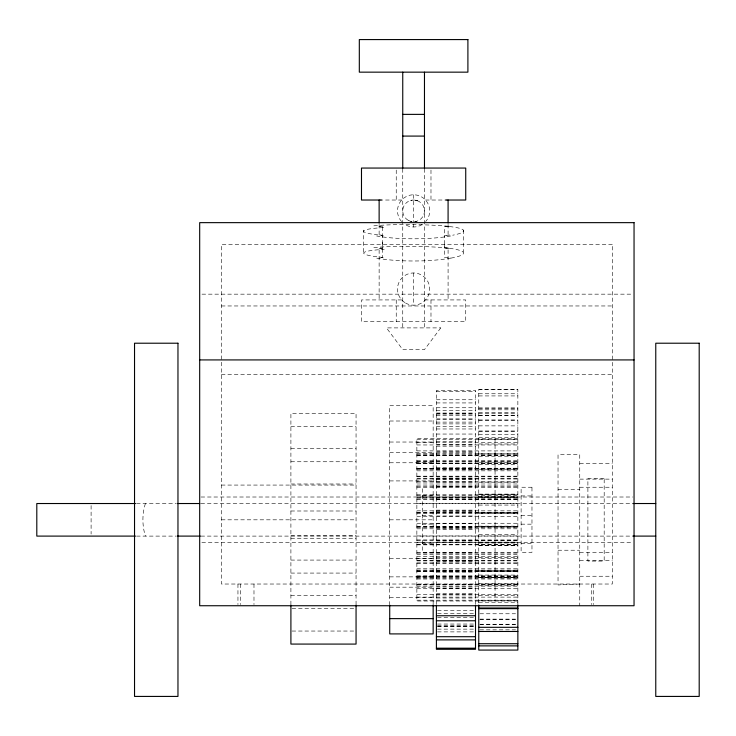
<?xml version="1.0" encoding="UTF-8"?>
<svg xmlns="http://www.w3.org/2000/svg" width="736" height="736" viewBox="0 0 736 736"><rect width="100%" height="100%" fill="white"/><g stroke="black" fill="none" stroke-linecap="round" stroke-linejoin="round"><path stroke-width="0.55" stroke-dasharray="3.68 2.76" d="M363.658 251.97L363.658 230.101M382.508 242.411L382.508 257.545L379.132 257.545M382.508 237.204L382.508 226.311L379.132 226.311M463.56 230.101L463.56 251.97M145.388 503.553C142.085 514.078 142.085 525.559 145.388 536.084M410.55 200.468L412.059 200.137M416.548 221.334L415.095 221.637M579.747 584.025L558.035 584.973L558.035 454.664L579.747 454.664L579.747 605.737M379.132 200.026L401.709 200.026M425.5 200.026L448.086 200.026M448.086 226.311L444.7 226.311L444.7 237.204M448.086 257.545L444.7 257.545L444.7 242.411M201.986 294.161L632.896 294.161M401.709 299.929L361.486 299.929L361.486 321.65L465.732 321.65L465.732 299.929L425.5 299.929M221.407 305.964L612.324 305.964M221.407 374.707L612.324 374.707M478.759 389.51L517.859 389.51M436.411 391.442L475.502 391.442M478.759 393.76L517.859 393.76M478.759 395.922L517.859 395.922M436.411 399.749L475.502 399.749M436.411 402.932L475.502 402.932M436.411 407.753L475.502 407.753M478.759 407.992L517.859 407.992M478.759 408.167L517.859 408.167M478.759 409.796L517.859 409.796M436.411 410.504L475.502 410.504M478.759 412.316L517.859 412.316M436.411 413.043L475.502 413.043M436.411 413.282L475.502 413.282M478.759 413.347L517.859 413.347M436.411 414.074L475.502 414.074M478.759 415.242L517.859 415.242M478.759 415.38L517.859 415.38M436.411 415.582L475.502 415.582M436.411 418.867L475.502 418.867M436.411 419.603L475.502 419.603M478.759 419.943L517.859 419.943M478.759 420.514L517.859 420.514M389.721 421.01L433.154 421.01M436.411 422.114L475.502 422.114M436.411 423.89L475.502 423.89M478.759 425.868L517.859 425.868M290.904 426.319L356.058 426.319M436.411 426.337L475.502 426.337M436.411 428.968L475.502 428.968M478.759 430.974L517.859 430.974M478.759 431.627L517.859 431.627M436.411 434.047L475.502 434.047M478.759 434.636L517.859 434.636M478.759 437.414L517.859 437.414M517.859 438.628L416.861 438.628L416.861 601.008L517.859 601.008M478.759 439.272L517.859 439.272M416.861 439.456L517.859 439.456M436.411 441.637L475.502 441.637M389.721 442.032L433.154 442.032M416.861 442.511L517.859 442.511M478.759 443.974L517.859 443.974M436.411 444.664L475.502 444.664M416.861 444.958L517.859 444.958M436.411 446.172L475.502 446.172M290.904 448.721L356.058 448.721M416.861 450.892L517.859 450.892M436.411 451.223L475.502 451.223M389.721 452.456L433.154 452.456M436.411 452.622L475.502 452.622M416.861 453.496L517.859 453.496M478.759 453.9L517.859 453.9M416.861 454.811L517.859 454.811M416.861 455.188L517.859 455.188M436.411 455.437L475.502 455.437M416.861 455.667L517.859 455.667M478.759 456.219L517.859 456.219M416.861 460.635L517.859 460.635M416.861 461.555L517.859 461.555M290.904 461.748L356.058 461.748M416.861 461.904L517.859 462.052M478.759 462.226L517.859 462.226M389.721 462.769L433.154 462.769M416.861 463.284L517.859 463.284M579.747 463.395L612.324 463.395M416.861 463.487L517.859 463.487M416.861 463.698L517.859 463.698M478.759 464.563L517.859 464.563M436.411 467.498L475.502 467.498M416.861 468.335L517.859 468.216M416.861 468.436L517.859 468.436M416.861 468.749L517.859 468.749M436.411 469.071L475.502 469.071M478.759 469.2L517.859 469.2M416.861 469.522L517.859 469.522M416.861 470.828L517.859 470.828M416.861 476.174L517.859 476.174M416.861 476.772L517.859 476.772M436.411 478.078L475.502 478.078M416.861 478.759L517.859 478.759M416.861 478.952L517.859 478.952M579.747 479.127L612.324 479.127M436.411 479.449L475.502 479.449M389.721 480.921L433.154 480.921M416.861 481.335L517.859 481.335M436.411 482.043L475.502 482.043M478.759 482.163L517.859 482.163M416.861 482.954L517.859 482.963M290.904 484.003L356.058 484.003M221.407 485.07L356.058 485.07M416.861 485.052L517.859 485.052M416.861 486.551L517.859 486.551M436.411 486.8L475.502 486.8M416.861 487.287L517.859 487.287M579.747 487.241L612.324 487.241M558.035 489.412L579.747 489.412M478.759 494.114L517.859 494.114M478.759 494.325L517.859 494.325M416.861 494.785L517.859 494.785M416.861 495.374L517.859 495.374M422.298 495.926L433.154 495.926M521.116 495.926L531.972 495.926M478.759 496.644L517.859 496.644M416.861 497.002L517.859 497.002M201.038 497.012L632.96 497.012M416.861 497.223L517.859 497.223M436.411 497.6L475.502 497.6M478.759 497.49L517.859 497.49M416.861 498.861L517.859 498.861M436.411 499.183L517.859 499.183M416.861 499.707L517.859 499.707M136.537 503.525L176.364 503.525M200.937 503.525L631.654 503.525M416.861 503.691L517.859 503.691M478.759 505.071L517.859 505.071M436.411 510.14L475.502 510.14M416.861 510.839L517.859 510.839M290.904 510.996L356.058 510.996M436.411 511.713L475.502 511.713M416.861 512.394L517.859 512.394M478.759 512.688L517.859 512.688M416.861 512.808L517.859 512.808M416.861 513.286L517.859 513.286M478.759 513.48L517.859 513.48M422.298 515.476L433.154 515.476M521.116 515.476L531.972 515.476M436.411 515.982L475.502 515.982M416.861 516.378L517.859 516.378M221.407 519.818L356.058 519.818M389.721 519.818L433.154 519.818M416.861 523.259L517.859 523.259M436.411 523.655L475.502 523.655M422.298 524.161L433.154 524.161M521.116 524.161L531.972 524.161M478.759 526.157L517.859 526.157M416.861 526.35L517.859 526.35M416.861 526.829L517.859 526.829M478.759 526.948L517.859 526.948M416.861 527.243L517.859 527.243M436.411 527.924L475.502 527.924M416.861 528.798L517.859 528.798M436.411 529.497L475.502 529.497M478.759 534.557L517.859 534.557M290.904 535.661L356.058 535.661M416.861 535.946L517.859 535.946M136.537 536.102L176.327 536.102M200.937 536.102L631.654 536.102M290.904 538.264L356.058 538.264M416.861 539.93L517.859 539.93M436.411 540.454L517.859 540.454M416.861 540.776L517.859 540.776M436.411 542.036L475.502 542.036M478.759 542.147L517.859 542.147M416.861 542.414L517.859 542.414M201.857 542.625L632.96 542.625M478.759 542.993L517.859 542.993M422.298 543.711L433.154 543.711M521.116 543.711L531.972 543.711M416.861 544.263L517.859 544.263M416.861 544.852L517.859 544.852M478.759 545.312L517.859 545.312M478.759 545.523L517.859 545.523M558.035 550.224L579.747 550.224M416.861 552.34L517.859 552.34M433.154 552.396L422.298 552.396L422.298 487.241M579.747 552.396L612.324 552.396M436.411 552.837L475.502 552.837M416.861 553.086L517.859 553.086M416.861 554.585L517.859 554.585M416.861 556.683L517.859 556.674M478.759 557.474L517.859 557.474M436.411 557.594L475.502 557.594M416.861 558.302L517.859 558.302M389.721 558.716L433.154 558.716M290.904 560.078L356.058 560.078M436.411 560.188L475.502 560.188M436.411 560.611L475.502 560.611M579.747 560.51L612.324 560.51M416.861 560.685L517.859 560.685M416.861 560.878L517.859 560.878M436.411 561.559L475.502 561.559M416.861 562.865L517.859 562.865M416.861 563.463L517.859 563.463M416.861 568.799L517.859 568.799M416.861 570.115L517.859 570.115M478.759 570.437L517.859 570.437M436.411 570.556L475.502 570.556M416.861 570.888L517.859 570.888M416.861 571.2L517.859 571.2M416.861 571.302L517.859 571.302M478.759 571.421L517.859 571.421M436.411 572.139L475.502 572.139M290.904 573.077L356.058 573.077M478.759 575.074L517.859 575.074M416.861 575.938L517.859 575.938M416.861 576.15L517.859 576.15M579.747 576.242L612.324 576.242M416.861 576.352L517.859 576.352M389.721 576.868L433.154 576.868M478.759 577.41L517.859 577.41M478.759 577.585L517.859 577.585M416.861 577.723L517.859 577.723M416.861 578.082L517.859 578.082M416.861 579.002L517.859 579.002M478.759 583.418L517.859 583.418M436.411 584.2L475.502 584.2M416.861 584.448L517.859 584.448M416.861 584.826L517.859 584.826M478.759 585.736L517.859 585.736M416.861 586.141L517.859 586.141M436.411 587.015L475.502 587.015M389.721 587.181L433.154 587.181M436.411 588.414L475.502 588.414M416.861 588.736L517.859 588.736M436.411 593.464L475.502 593.464M416.861 594.679L517.859 594.679M436.411 594.973L475.502 594.973M290.904 595.599L356.058 595.599M478.759 595.663L517.859 595.663M416.861 597.117L517.859 597.117M389.721 597.604L433.154 597.604M436.411 598L475.502 598M416.861 600.18L517.859 600.18M478.759 600.364L517.859 600.364M478.759 602.223L517.859 602.223M292.045 608.598L356.058 608.598M437.561 610.668L474.352 610.668M437.561 613.3L474.352 613.3M479.909 613.769L515.559 613.769M437.561 617.522L474.352 617.522M479.909 619.123L515.559 619.123M479.909 619.694L515.559 619.694M437.561 624.045L474.352 624.045M479.909 624.257L515.559 624.257M479.909 624.395L515.559 624.395M437.561 625.563L474.352 625.563M437.561 626.354L474.352 626.354M437.497 626.594L475.502 626.594M437.561 629.133L474.352 629.133M479.909 629.841L515.559 629.841M292.045 631.046L356.058 631.046M437.561 631.884L474.352 631.884M412.123 221.637L410.67 221.334M415.15 200.137L416.668 200.468M593.262 584.025L593.262 604.596M591.744 584.025L591.744 604.596M517.859 604.458L517.859 389.565L478.759 389.565L478.759 604.458M495.052 438.628L495.052 601.008M475.502 604.412L475.502 390.347L436.411 390.347L436.411 604.412M448.086 224.434L448.086 235.529L444.7 235.529L444.7 248.096L448.086 248.096L448.086 299.929M433.154 604.412L433.154 405.729L389.721 405.729L389.721 604.412M430.983 170.053L430.983 200.026M430.983 299.929L430.983 321.65M424.47 168.811L424.47 327.897M413.604 194.782L413.604 221.711M413.604 224.388L413.604 226.992M413.604 272.964L413.604 305.173M402.748 168.811L402.748 327.897M396.235 170.053L396.235 200.026M396.235 299.929L396.235 321.65M379.132 224.434L379.132 235.529L382.508 235.529L382.508 248.096L379.132 248.096L379.132 299.929M356.058 604.734L356.058 413.282L290.904 413.292L290.904 604.734M253.984 584.025L253.984 604.596M240.359 584.025L240.359 604.596M237.949 584.025L237.949 604.596M91.098 505.568L91.098 534.069M401.543 221.554A16.109 16.109 0 0 1 402.454 199.263A16.109 16.109 0 0 1 424.764 199.263A16.109 16.109 0 0 1 425.675 221.554M422.16 224.535A16.109 16.109 0 0 1 405.058 224.535M373.814 247.609A52.035 4.894 0.7 0 1 448.399 248.069M373.842 225.832A52.035 4.802 0.7 0 1 448.399 226.283M450.616 235.98A51.787 9.356 0 0 1 376.602 235.98M450.883 258.051A51.824 9.623 0 0 1 376.335 258.051M445.482 226.21A49.938 4.821 -0.9 0 1 449.779 226.532M379.049 226.706A49.938 4.6 0.6 0 1 383.309 226.421M445.482 247.995A49.938 4.922 -0.9 0 1 449.788 248.326M379.049 248.501A49.938 4.692 0.7 0 1 383.309 248.207M383.3 235.41A50.324 6.762 1.3 0 1 379.012 234.821M449.806 235.005A50.324 7.084 -1 0 1 445.482 235.649M383.217 257.462A50.499 5.097 1 0 1 384.256 249.348M449.576 248.317A50.499 7.25 -1 0 1 450.46 258.198M377.982 234.931A50.453 4.986 1 0 1 384.256 227.534M449.42 226.55A50.453 6.633 -1.5 0 1 452.686 235.207M440.754 327.897L424.47 349.618L402.748 349.618L386.464 327.897L440.754 327.897M612.324 244.37L221.407 244.37L221.407 584.025L612.324 584.025L612.324 244.37M604.182 478.556L587.898 478.556L587.898 561.08L604.182 561.08L604.182 478.556M531.972 487.241L521.116 487.241L521.116 552.396L531.972 552.396L531.972 487.241M417.68 200.854L415.684 200.238L418.122 201.011L417.68 200.854M408.176 220.285A10.856 10.856 0 0 0 424.47 210.882A10.856 10.856 0 0 0 408.176 201.48A10.856 10.856 0 0 0 408.176 220.285M405.554 303.02A16.109 16.109 0 0 0 429.714 289.073A16.109 16.109 0 0 0 405.554 275.117A16.109 16.109 0 0 0 405.554 303.02"/><path stroke-width="1.1" d="M402.748 114.374L424.47 114.374M402.748 136.086L424.47 136.086M381.414 200.026L361.486 200.026L361.486 168.056L465.732 168.056L465.732 200.026L445.804 200.026M199.686 359.922L634.046 359.922M135.442 503.525L36.8 503.525L36.8 536.102L135.442 536.102M177.505 503.525L199.787 503.525M632.794 503.525L655.767 503.525M177.468 536.102L200.385 536.102M632.794 536.102L655.767 536.102M478.759 608.01L517.859 608.01M478.759 608.663L517.859 608.663M436.411 615.747L475.502 615.747M389.721 618.626L433.154 618.626M436.411 620.77L475.502 620.77M478.759 627.32L517.859 627.32M478.759 631.47L517.859 631.47M436.411 636.704L475.502 636.704M436.411 639.888L475.502 639.888M478.759 643.715L517.859 643.715M478.759 645.877L517.859 645.877M436.411 648.195L475.502 648.195M517.859 605.001L517.859 650.072L478.759 650.072L478.759 605.001M475.502 605.406L475.502 649.29L436.411 649.29L436.411 605.406M448.086 200.026L448.086 223.026M433.154 605.056L433.154 633.908L389.721 633.908L389.721 605.056M424.47 72.156L424.47 168.213M402.748 72.156L402.748 168.213M379.132 200.026L379.132 223.026M356.058 605.213L356.058 644.092L290.904 644.074L290.904 605.213M467.903 39.578L359.315 39.578L359.315 72.156L467.903 72.156L467.903 39.578M634.046 222.649L199.686 222.649L199.686 605.737L634.046 605.737L634.046 222.649M177.965 343.215L134.532 343.215L134.532 696.422L177.965 696.422L177.965 343.215M699.2 343.215L655.767 343.215L655.767 696.422L699.2 696.422L699.2 343.215"/></g></svg>
